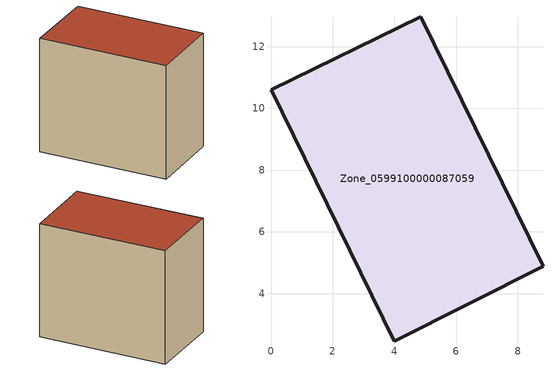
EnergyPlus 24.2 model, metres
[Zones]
Zone_0599100000087059
 floor ground (C_G): 0,10.61 4.86,12.97 8.82,4.89 4,2.45 z0
 wall outside (C_F): 4.86,12.97 0,10.61 4,2.45 8.82,4.89 4.86,12.97 z0:8.01
 roof outside (C_R): 4,2.45 8.82,4.89 4.86,12.97 0,10.61 z8.01
[BUILDING]
Pand.0599100000087059: North Axis=0; Terrain=City; Loads Convergence Tolerance Value=0.04; Temperature Convergence Tolerance Value=0.4; Solar Distribution=FullExterior; Maximum Number of Warmup Days=25; Minimum Number of Warmup Days=1
[Site:Location]
Rotterdam.The.Hague.AP_ZH_NLD Design_Conditions: Latitude=51.96; Longitude=4.45; Time Zone=1; Elevation=-4.5
[SITE:GROUNDTEMPERATURE:BUILDINGSURFACE]
18, 18, 18, 18, 18, 18, 18, 18, 18, 18, 18, 18
[MATERIAL] Thermal Absorptance=0.9; Solar Absorptance=0.7; Visible Absorptance=0.7
Name | Roughness | Thickness | Conductivity | Density | Specific Heat
G.TI.1975-1991 | MediumSmooth | 0.15 | 0.288461 | 540 | 1210
F.TI.1975-1991 | Rough | 0.3 | 0.230769 | 1920 | 840
R.TI.1975-1991 | MediumRough | 0.2 | 0.153846 | 1500 | 1000
[CONSTRUCTION]
C_G: G.TI.1975-1991
C_F: F.TI.1975-1991
C_R: R.TI.1975-1991
[ZONE]
Zone_0599100000087059: Type=1; Multiplier=1; Ceiling Height=Autocalculate; Volume=Autocalculate; Floor Area=autocalculate; Part of Total Floor Area=Yes
[ZONEINFILTRATION:DESIGNFLOWRATE]
Infil_Zone_0599100000087059: Zone or ZoneList or Space or SpaceList=Zone_0599100000087059; Schedule=AlwaysOn; Design Flow Rate Calculation Method=Flow/Area; Flow Rate per Floor Area=0.003; Constant Term Coefficient=1; Temperature Term Coefficient=0; Velocity Term Coefficient=0; Velocity Squared Term Coefficient=0
[HVACTEMPLATE:ZONE:IDEALLOADSAIRSYSTEM]
Zone_0599100000087059: Maximum Heating Supply Air Temperature=50; Minimum Cooling Supply Air Temperature=13; Maximum Heating Supply Air Humidity Ratio=0.0156; Minimum Cooling Supply Air Humidity Ratio=0.0077; Heating Limit=NoLimit; Cooling Limit=NoLimit; Dehumidification Control Type=ConstantSensibleHeatRatio; Cooling Sensible Heat Ratio=0.7; Dehumidification Setpoint=60; Humidification Control Type=None; Humidification Setpoint=30; Outdoor Air Method=None; Outdoor Air Flow Rate per Person=0.00944; Outdoor Air Flow Rate per Zone Floor Area=0; Outdoor Air Flow Rate per Zone=0; Demand Controlled Ventilation Type=None; Outdoor Air Economizer Type=NoEconomizer; Heat Recovery Type=None; Sensible Heat Recovery Effectiveness=0.7; Latent Heat Recovery Effectiveness=0.65
[ZONECONTROL:THERMOSTAT]
ThermostatControl_Zone_0599100000087059: Zone or ZoneList=Zone_0599100000087059; Control Type Schedule=DualSetpointControlType; Control 1=Thermostat_Zone_0599100000087059; Temperature Difference Between Cutout And Setpoint=0
[THERMOSTATSETPOINT:DUALSETPOINT]
Thermostat_Zone_0599100000087059: Heating Setpoint Temperature Schedule=HeatingSetpoint_Zone_0599100000087059; Cooling Setpoint Temperature Schedule=CoolingSetpoint_Zone_0599100000087059
[SCHEDULE:COMPACT]
HeatingSetpoint_Zone_0599100000087059: Through: 12/31, For: AllDays, Until: 24:00, 21
CoolingSetpoint_Zone_0599100000087059: Through: 12/31, For: AllDays, Until: 24:00, 24
DualSetpointControlType: Through: 12/31, For: AllDays, Until: 24:00, 4
AlwaysOn: Through: 12/31, For: AllDays, Until: 24:00, 1
